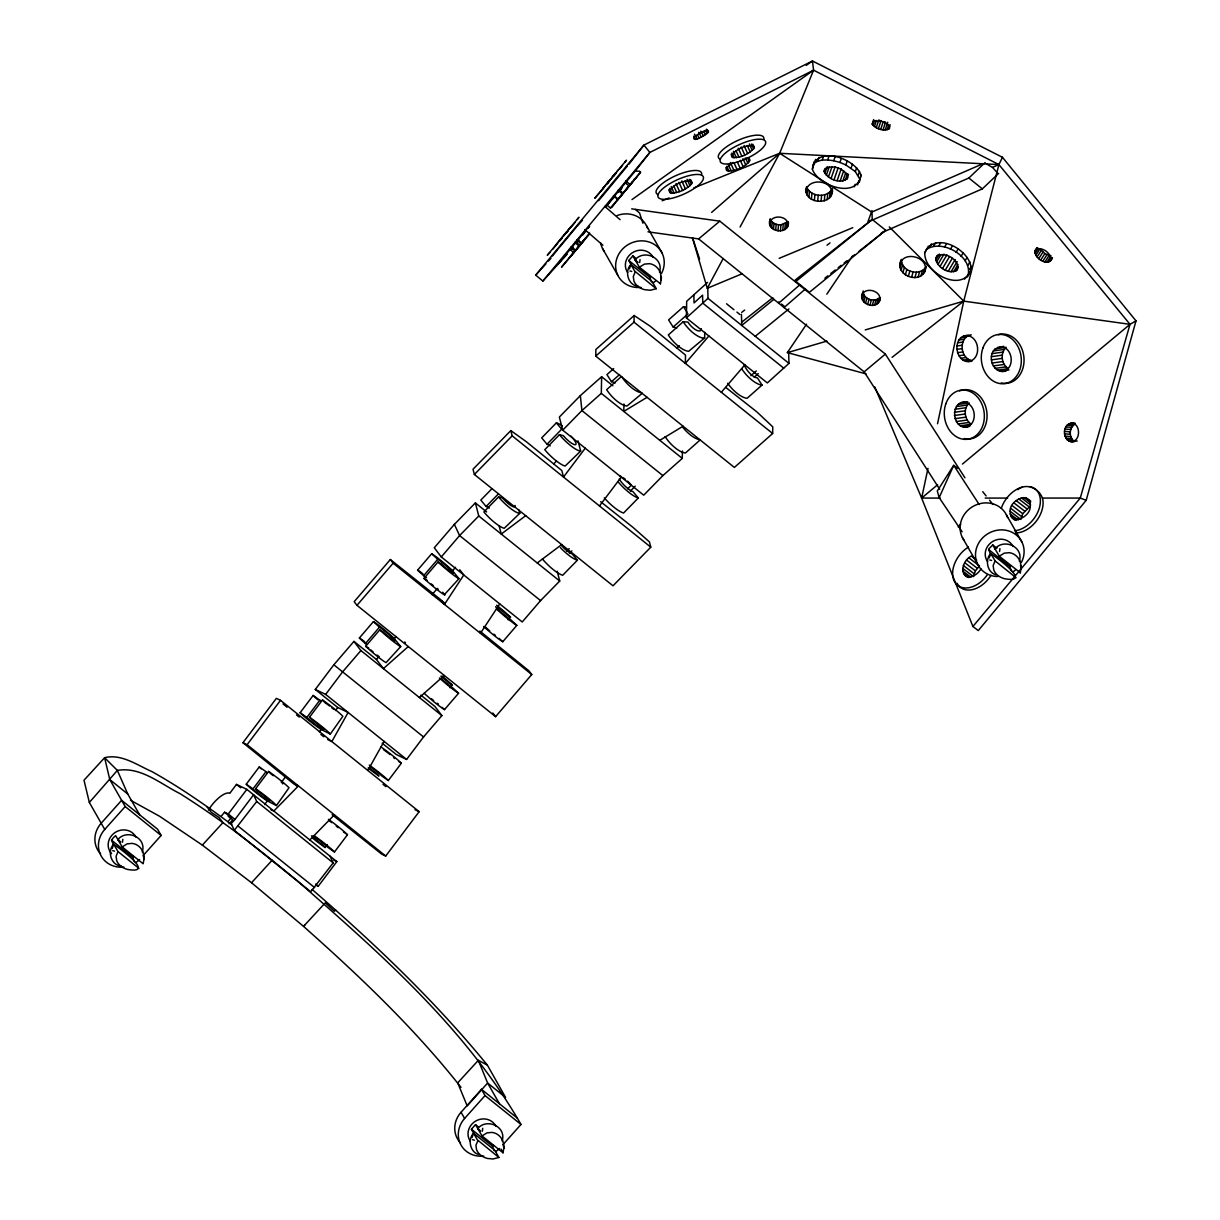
<?xml version="1.0" encoding="UTF-8"?>
<svg xmlns="http://www.w3.org/2000/svg" width="1220" height="1220" viewBox="0 0 1220 1220"><rect width="100%" height="100%" fill="white"/><g stroke="black" fill="none" stroke-linecap="round" stroke-linejoin="round"><path stroke-width="1.5" d="M969.183 426.512C952.027 432.048 948.641 400.084 966.713 401.883M965.767 361.242L971.135 360.495C960.628 357.49 958.676 340.41 968.634 335.515C950.441 334.219 955.046 366.656 972.096 360.967M960.414 425.765L971.318 424.255C964.318 419.817 963.037 408.608 969.183 402.92M997.396 370.148L1008.284 368.654C1001.3 364.216 1000.003 353.007 1006.149 347.319L995.291 348.813C986.248 356.469 993.72 375.18 1006.164 370.91M725.839 387.487L756.812 411.841L772.779 426.847L772.656 433.496L734.379 467.443L595.741 356.103L595.879 349.454L634.156 315.507L650.184 326.197L685.503 355.081L685.35 363.377L708.866 335.973M682.422 451.003L682.285 458.384L662.872 475.602L643.718 495.183L562.74 430.157L581.909 410.576L601.308 393.358L601.628 376.736L612.867 385.779M623.938 404.033L623.801 411.414L647.073 397.324M595.741 356.103L634.019 322.156L634.156 315.507M826.962 341.081L788.654 352.275L788.974 363.377L767.334 382.943L686.372 317.917L686.677 301.294L707.569 282.399M701.393 328.729A10.827 4.285 48.4 0 1 696.437 330.208A10.827 4.285 48.4 0 1 687.882 322.049L683.2 321.76L668.316 334.951A19.81 7.838 48.4 0 0 688.675 351.299L704.641 337.94L704.748 332.374M924.806 252.754C923.692 272.914 961.512 293.075 971.166 270.291C972.279 250.131 934.444 229.97 924.806 252.754L928.405 246.196M935.847 259.936L936.731 256.337C944.631 250.71 960.796 260.256 957.288 270.001C949.648 275.064 938.211 268.019 935.847 259.936L939.308 254.065M967.567 276.833C974.582 257.359 942.267 238.251 926.438 249.52M812.368 169.183C815.478 144.89 855.113 157.959 860.939 175.024C857.812 199.317 818.178 186.248 812.368 169.183L813.252 166.637M813.694 165.371L813.908 162.092M824.171 171.593L824.293 169.961C830.606 163.129 846.894 168.802 847.687 178.059C841.327 184.754 827.556 179.416 824.171 171.593L825.345 168.223M859.383 182.115L860.939 175.024M788.364 221.964C789.965 235.277 765.687 232.685 769.911 219.92M769.774 224.8L770.11 220.21M770.491 226.569L770.216 218.685M771.772 228.155L772.229 222.04L770.933 220.454M773.556 229.467L773.999 223.351L772.229 222.04M775.691 230.397L776.133 224.282L773.999 223.351M778.055 230.9L778.497 224.785L776.133 224.282M780.464 230.931L780.907 224.815L786.915 222.223L786.473 228.338M782.782 230.488L783.225 224.373M784.826 229.604L785.268 223.489M787.601 226.767L787.937 222.192M832.36 188.673C834.861 206.82 801.692 204.502 806.42 187.102M806.222 192.729L806.786 186.569M807.182 195.2L807.747 189.054C812.825 196.908 826.55 197.731 831.72 189.573L831.14 195.734M808.936 197.442L809.5 191.296M811.391 199.302L811.956 193.141M814.365 200.629L814.929 194.483M817.659 201.361L818.223 195.215M821.045 201.437L821.609 195.291M824.293 200.858L824.857 194.697M827.19 199.638L827.755 193.492M829.524 197.899L830.088 191.738M778.817 301.874L778.68 303.216L799.954 284.687M805.352 289.018L784.079 307.547L784.216 306.205L781.517 304.039M122.488 842.242L122.839 839.314M482.342 1131.26L482.708 1128.332M639.692 262.529L640.058 259.601M999.561 551.547L999.927 548.619M1067.241 439.871L1073.066 440.344C1068.857 435.967 1069.421 427.747 1074.591 424.346L1068.781 423.874C1061.354 428.296 1063.87 442.982 1073.57 441.823M566.949 254.4L542.839 281.058L535.702 275.125L643.916 145.104L812.459 61L1002.443 157.288L1136.003 320.845L1086.197 500.322L978.272 630.572L972.919 626.485L921.634 498.08L927.993 468.358M937.524 423.767L963.739 301.142L998.921 164.593L1002.443 157.288M967.612 577.319C958.523 572.515 963.891 559.66 971.303 556.03L976.656 560.117M968.771 557.754L979.492 565.928L975.405 570.853L973.499 576.618L962.778 568.428M1010.129 511.287C1009.245 500.124 1030.519 490.47 1030.244 505.919C1031.129 517.082 1009.855 526.735 1010.129 511.287L1020.85 519.461L1022.756 513.712L1029.375 507.047L1018.654 498.873M1052.418 257.862C1048.468 268.858 1029.344 255.895 1036.817 247.843M1050.755 260.424C1052.082 253.379 1040.812 245.22 1035.17 250.42M142.267 851.972C146.918 837.576 126.85 828.685 117.852 839.558L122.198 846.939L143.167 863.775L144.219 857.538L142.999 852.002A15.143 13.572 -89.4 0 0 132.263 843.386L127.17 843.843L122.198 846.939M659.486 272.258C664.122 257.862 644.068 248.971 635.071 259.86M502.137 1140.99C506.773 1126.594 486.719 1117.703 477.721 1128.576M1019.34 561.276C1023.992 546.88 1003.923 537.989 994.925 548.878M861.747 296.201C863.989 285.388 883.402 291 879.422 301.34C874.313 310.536 857.202 302.606 862.723 292.663M861.808 298.168L863.196 290.909M862.51 300.12L863.958 294.813L863.272 292.876M863.76 301.904L865.209 296.612L863.958 294.813M865.498 303.429L866.962 298.122L865.209 296.612M867.603 304.558L869.067 299.266L866.962 298.122M869.936 305.229L871.385 299.937L876.067 299.769L879.742 297.665L878.293 302.957M872.33 305.412L873.779 300.105M874.618 305.061L876.067 299.769M876.646 304.237L878.11 298.93M879.422 301.34L880.398 297.817M899.948 264.801C902.891 249.597 930.128 257.237 924.76 271.755C917.638 284.931 893.223 273.448 901.458 259.418C900.848 271.648 920.46 277.154 926.285 266.356L924.76 271.755M900.086 267.561L901.595 262.178M901.092 270.276L902.602 264.892M902.876 272.777L904.401 267.378M905.347 274.881L906.856 269.483M908.32 276.437L909.83 271.038M911.584 277.352L913.094 271.953M914.924 277.565L916.449 272.167M918.126 277.047L919.636 271.648M920.947 275.842L922.472 270.459M923.22 274.042L924.729 268.644M1136.003 320.845L1130.01 324.337L1080.264 498.065L972.919 626.485M769.683 222.985C771.772 213.973 788.257 215.681 788.151 225.029M876.25 127.734L878.766 120.002L887.428 123.967L889.654 126.392L889.532 128.527C884.134 131.867 875.899 128.984 872.209 124.181L873.718 119.545M873.047 125.401L874.557 120.749M874.42 126.605L876.433 120.429M878.385 128.679L880.901 120.948M880.703 129.411L883.219 121.68L885.552 122.122L883.036 129.854M885.217 129.991L887.733 122.244M887.108 129.793L888.618 125.157M888.587 129.305L890.097 124.653M806.13 190.183C809.195 177.647 832.269 180.163 831.948 193.294M824.872 173.392L827.221 166.637M826.321 175.238L829.249 166.789M828.426 176.992L831.948 166.85M831.049 178.547L835.166 166.713M834.022 179.797L838.125 167.963M837.118 180.651L841.22 168.802M840.138 181.048L843.66 170.891M842.868 180.956L845.811 172.508M845.14 180.407L847.488 173.636M846.771 179.416L848.54 174.338M812.581 165.905L815.722 159.378M814.396 163.19L817.69 161.208L819.016 157.395M817.69 161.208L822.219 160.095L823.546 156.282M822.219 160.095L827.694 159.942L829.02 156.129M827.694 159.942L833.733 160.735L835.059 156.923M833.733 160.735L839.924 162.443L841.251 158.63M859.612 178.837L855.312 171.562L845.841 164.929L847.168 161.116M851.102 168.04L852.429 164.227M855.312 171.562L856.638 167.75M858.224 175.238L859.551 171.425M854.29 186.812L855.174 184.266M857.568 184.83L858.895 181.017M871.385 212.188L867.862 222.01L968.848 178.028L985.15 162.534M660.386 284.062L661.438 277.825L660.218 272.289A15.143 13.572 -89.4 0 0 649.467 263.673L644.389 264.13L639.402 267.226L660.249 283.589M503.021 1152.793L504.074 1146.556L502.869 1141.02A15.143 13.572 -89.4 0 0 492.117 1132.404L487.039 1132.861L482.053 1135.957L503.021 1152.793L501.054 1149.087M1020.24 573.08L1021.293 566.842L1020.072 561.307A15.143 13.572 -89.4 0 0 1009.337 552.691L1004.243 553.148L999.271 556.244L1020.118 572.607M806.252 65.377L812.459 61L813.572 70.18L779.641 153.293L740.098 226.996M962.107 531.752L939.171 497.608L953.72 465.338L957.929 468.373M692.502 238.037L707.264 288.286L723.033 258.823M611.647 207.308L640.683 172.081L610.488 208.071L606.935 205.036M691.374 184.159L692.03 182.817L691.038 181.017C683.063 180.285 673.791 184.281 669.307 190.991L670.298 192.79C678.015 193.705 686.052 189.588 691.374 184.159L689.208 179.34M753.594 148.809L754.265 147.452L753.289 145.683C745.298 144.982 736.057 148.977 731.558 155.672L732.534 157.456C740.25 158.325 748.272 154.223 753.594 148.809L751.428 144.006M733.159 162.458L726.922 167.445L726.327 169.976L727.242 170.724C735.629 171.456 745.328 167.262 750.056 160.232L749.034 158.371L745.084 158.142M331.84 741.562L348.127 712.48L337.757 707.508L315.279 689.452L333.838 664.808L353.937 641.4L376.431 659.456L383.4 668.621L408.288 646.539M367.83 770.461L384.117 741.379M618.372 169.961L617.198 171.105M929.487 247.202L931.439 243.893M933.727 245.998L935.679 242.673M938.866 245.937L940.818 242.627M944.57 247.065L946.522 243.756M950.426 249.292L952.378 245.983M956.053 252.464L958.005 249.154M961.07 256.368L963.022 253.058M965.127 260.729L967.079 257.42M967.948 265.258L969.9 261.949M969.336 269.65L971.288 266.341M964.532 279.136L969.519 273.524M969.214 273.6L971.166 270.291M935.908 257.969L937.631 255.026M936.533 262.132L940.864 254.797M937.951 264.389L944.005 254.126M939.979 266.585L946.903 254.843M942.48 268.522L949.404 256.795M945.302 270.108L952.225 258.396M948.23 271.221L955.153 259.509M951.081 271.785L957.136 261.537M953.644 271.77L957.974 264.435M955.763 271.16L958.356 266.768M112.255 848.51A14.853 13.71 -29.7 0 1 113.551 845.002L111.569 840.199L113.353 837.713L115.656 835.624L118.02 839.772L118.614 839.314M635.239 271.892L633.287 276.559L633.927 281.088A15.143 11.941 8.8 0 0 644.678 289.704L650.336 290.253L656.207 288.728L634.598 271.008L628.773 260.5L632.86 255.91L635.681 258.167M631.152 264.648L630.755 265.289A14.853 13.71 -29.7 0 0 629.474 268.812M477.889 1140.624L475.937 1145.29L476.578 1149.82A15.143 11.941 8.8 0 0 487.329 1158.436L492.987 1158.985L498.858 1157.46L477.249 1139.739L471.423 1129.217L475.51 1124.642L478.316 1126.899M473.802 1133.38L473.406 1134.02A14.853 13.71 -29.7 0 0 472.125 1137.528M989.344 557.83A14.853 13.71 -29.7 0 1 990.625 554.307L988.642 549.518L989.237 548.527L992.729 544.928L995.535 547.185M113.689 844.24L118.02 851.606L116.083 856.272L116.724 860.802A15.143 11.941 8.8 0 0 127.459 869.418C155.611 874.42 120.826 849.257 113.689 844.24C106.872 851.087 111.066 865.559 121.237 865.986M990.762 553.544L995.108 560.91L993.156 565.577L993.797 570.106A15.143 11.941 8.8 0 0 1004.548 578.722C1032.684 583.724 997.899 558.562 990.762 553.544C984.616 559.721 987.346 572.744 996.038 574.803M1034.85 251.793L1037.335 247.919M1035.094 253.409L1038.388 248.255M1035.871 255.163L1039.989 248.727L1044.854 253.623L1051.015 255.803L1046.897 262.239M1037.122 256.932L1041.255 250.496M1038.784 258.61L1042.902 252.174M1040.721 260.058L1044.854 253.623M1042.825 261.202L1046.943 254.766M1044.93 261.949L1049.047 255.498M1048.605 262.087L1051.076 258.213M1049.917 261.461L1052.387 257.603M480.436 633.317L499.742 603.9M866.032 373.884L787.357 352.611L806.557 324.169M826.824 294.157L852.414 256.231M980.971 568.825C978.089 574.101 970.708 579.5 964.944 575.276M270.87 809.622L273.829 811.041L298.412 785.924L293.242 783.453L242.948 742.721L276.376 698.358L280.524 700.341L419.146 811.681L385.718 856.043L381.57 854.061L332.13 814.686M242.948 742.721L247.096 744.703L280.524 700.341M315.751 885.079L318.237 886.269L336.812 861.625L246.852 789.37L236.482 784.414L229.802 793.274A19.81 7.183 -51.2 0 0 208.437 810.065M246.257 784.186L252.998 788.898A10.827 0.854 37 0 0 264.13 797.849A10.827 0.854 37 0 0 269.254 800.305A10.827 0.854 37 0 0 258.121 791.353L255.636 788.669L268.629 771.421A19.81 1.571 37 0 1 288.988 787.769L276.421 805.566L266.616 800.534A19.81 1.571 37 0 1 246.257 784.186L259.25 766.938L265.99 771.65A10.827 0.854 37 0 0 267.043 772.687M300.12 712.724L306.845 717.436A10.827 0.854 37 0 0 317.978 726.388A10.827 0.854 37 0 0 323.117 728.843A10.827 0.854 37 0 0 311.985 719.891L309.499 717.207L322.492 699.96A19.81 1.571 37 0 1 342.85 716.308L330.284 734.104L320.479 729.072A19.81 1.571 37 0 1 300.12 712.724L313.113 695.476L319.853 700.188A10.827 0.854 37 0 0 320.906 701.225M221.247 816.195L224.541 812.23L228.277 814.014L246.852 789.37M252.998 788.898L265.99 771.65M306.845 717.436L319.853 700.188M315.279 689.452L325.633 694.409L342.576 671.915L360.906 650.565L353.937 641.4M235.018 819.428L253.592 794.784L256.719 801.494L333.182 862.906L310.764 891.744L234.301 830.332L231.175 823.622L235.018 819.428L228.277 814.014M234.301 830.332L256.719 801.494M264.618 804.56L268.049 800.015M281.759 781.822L285.19 777.277M319.472 731.771L321.76 728.736M335.469 710.543L337.757 707.508M585.234 448.213L563.503 477.05L561.81 470.524L526.384 441.762L510.814 430.599L473.024 469.227L474.382 474.473L613.004 585.798L650.794 547.17L649.452 541.939L633.012 527.391L600.697 501.755M312.976 838.399A19.81 1.571 37 0 0 325.084 847.503L327.25 844.621M312.93 835.913A10.827 0.854 37 0 1 327.738 847.26L334.463 851.987L347.471 834.739A19.81 1.571 37 0 0 328.424 819.321M370.453 766.861A10.827 0.854 37 0 1 381.585 775.798L388.326 780.525L401.334 763.278A19.81 1.571 37 0 0 380.975 746.93M382.18 743.193L396.241 754.478L406.595 759.435L423.553 736.956L441.884 715.591L434.899 706.426L420.839 695.141M599.477 505.964L621.224 477.111M577.304 219.524L578.936 217.251L547.277 255.285L549.884 252.464M624.792 162.474L626.424 160.201L594.765 198.235L599.188 193.324M598.624 200.69L627.385 165.981M617.762 199.47L616.939 200.614L632.768 181.597L617.762 199.47L613.477 195.901M639.844 173.331L639.631 171.212L635.193 171.105L605.73 206.607M587.964 228.414L589.611 226.142L587.003 228.948M628.864 164.319L643.916 145.104L649.879 152.424L635.193 171.105M619.76 190.762L622.078 187.819M552.477 255.971L557.921 249.2M571.875 226.295L574.986 222.436M616.542 172.294L607.438 183.625M619.348 169.244L622.474 165.386M581.757 243.161L585.295 238.647L569.466 257.664L581.757 243.161L577.472 239.608M589.26 234.331L561.551 267.165L589.596 233.096M582.519 235.17L585.646 231.327M558.851 248.072L576.038 227.499M123.891 867.039A24.751 22.829 -29.7 0 1 100.757 855.281A24.751 22.829 -29.7 0 1 104.737 829.447L89.35 802.47L117.349 770.415C140.696 766.358 160.522 783.88 180.057 793.656C221.628 819.764 260.317 850.111 298.015 881.465C380.625 953.796 465.659 1028.246 521.001 1124.459L502.975 1144.65M708.393 132.309C709.765 126.666 696.3 134.901 693.89 137.448C692.533 143.075 705.983 134.856 708.393 132.309L706.578 129.167M610.107 179.477L602.68 188.719L603.991 187.316M563.594 235.994L571.021 226.752L568.367 229.726M566.126 233.279L568.154 230.824M613.599 176.229L615.627 173.774M575.764 243.39L578.798 239.715M542.839 281.058L649.879 152.424L813.572 70.18L998.921 164.593L1130.01 324.337L962.443 464.058M227.987 821.624L231.297 817.644L224.541 812.23M559.965 240.675L562.024 238.205M618.098 192.501L621.193 188.795M570.609 249.551L572.683 247.081M612.165 177.007L615.841 172.676M566.644 231.739L555.588 245.373M607.057 183.732L609.024 181.414M559.583 240.782L561.535 238.464M611.891 199.821L614.178 197.137M563.274 258.213L566.705 254.187M600.087 192.287L603.519 188.261M552.614 249.337L556.045 245.311M459.772 569.755L463.768 575.001L444.461 604.418L440.969 599.843L390.339 559.522L354.181 601.658L356.972 605.333L495.594 716.659L531.767 674.523L528.962 670.863L479.856 631.075M356.972 605.333L393.13 563.198L390.339 559.522M486.627 511.942L475.373 502.899L454.374 524.371L434.289 547.765L441.274 556.93L522.236 621.971L540.567 600.606L559.736 581.025L557.189 571.204M366.64 644.389A10.827 0.9 40.6 0 0 365.39 643.596L359.351 638.014L373.411 621.62A19.81 1.662 40.6 0 1 393.77 637.968L400.724 646.554L386.023 662.658A19.81 1.662 40.6 0 1 365.664 646.31L379.725 629.916L382.912 631.746A10.827 0.9 40.6 0 0 394.045 640.683A10.827 0.9 40.6 0 0 390.583 636.154A10.827 0.9 40.6 0 0 379.45 627.202L373.411 621.62M426.542 577.716A10.827 0.9 40.6 0 0 423.645 575.718L417.606 570.136L431.666 553.743A19.81 1.662 40.6 0 1 452.025 570.091L458.979 578.676L444.278 594.765A19.81 1.662 40.6 0 1 423.92 578.417L437.995 562.039L441.167 563.869A10.827 0.9 40.6 0 0 452.3 572.805A10.827 0.9 40.6 0 0 448.853 568.276A10.827 0.9 40.6 0 0 437.721 559.324L431.666 553.743M365.39 643.596L379.45 627.202M423.645 575.718L437.721 559.324M441.274 556.93L459.604 535.58L478.758 515.999L475.373 502.899M376.431 659.456L378.901 656.589M393.74 639.295L396.21 636.413M432.063 594.643L437.004 588.879M451.842 571.601L455.548 567.269M449.905 687.668L452.254 684.938A19.81 1.662 40.6 0 0 442.021 676.078M508.161 619.79L510.509 617.061A19.81 1.662 40.6 0 0 496.586 605.242M424.148 693.265A19.81 1.662 40.6 0 0 444.507 709.613L458.567 693.234L452.513 687.653A10.827 0.9 40.6 0 1 441.381 678.716M483.593 626.47A19.81 1.662 40.6 0 0 502.762 641.735L516.822 625.357L510.783 619.775A10.827 0.9 40.6 0 1 502.731 613.568A10.827 0.9 40.6 0 1 495.61 606.706M721.325 392.276L744.841 364.871M556.503 244.366L557.86 242.795M577.182 226.157L582.504 220.21M610.747 201.163L605.44 207.125M586.103 230L557.952 264.176L560.559 261.354M104.737 829.447L125.172 806.557L109.785 779.58L104.615 757.712C121.436 753.487 137.22 765.199 151.951 771.604C179.813 787.22 206.134 805.429 231.632 824.598M143.106 855.632L161.131 835.441L157.578 829.203L121.619 800.32L101.184 823.226A24.751 22.829 -29.7 0 0 100.635 853.924M460.489 1142.942A24.751 22.829 -29.7 0 1 461.053 1112.244L481.473 1089.338L517.448 1118.221M483.761 1156.057A24.751 22.829 -29.7 0 1 460.611 1144.299A24.751 22.829 -29.7 0 1 464.606 1118.465L485.026 1095.575L481.473 1089.338M570.746 250.191L573.293 247.385M535.702 275.125L545.889 263.886M548.436 261.08L550.982 258.259M130.418 800.198L159.439 816.18L202.352 845.124L222.97 822.6L218.944 817.43L211.426 812.474L206.881 806.634M202.352 845.124L251.533 882.731L272.151 860.222M478.332 1060.332L457.713 1082.857L467.199 1105.93L487.619 1083.04L478.332 1060.332L487.375 1065.121L505.614 1097.481L487.619 1083.04L499.468 1103.78M958.234 526.918L960.704 524.295M474.382 474.473L512.171 435.845L510.814 430.599M601.628 376.736L580.354 395.6L559.355 417.057L562.74 430.157M491.828 488.824L480.802 500.093L486.109 506.483A10.827 2.638 44.4 0 1 489.327 508.13M562.283 425.841A19.81 4.819 44.4 0 0 556.396 422.837L541.695 437.858L547.002 444.248A10.827 2.638 44.4 0 1 550.22 445.895M486.109 506.483L498.355 493.963M547.002 444.248L561.688 429.226A10.827 2.638 44.4 0 1 563.137 429.806M515.084 505.492A10.827 2.638 44.4 0 1 511.317 505.812A10.827 2.638 44.4 0 1 502.487 497.928L498.568 496.921L483.867 511.942A19.81 4.819 44.4 0 0 504.226 528.29L519.781 513.315L518.896 509.899M571.006 436.12A10.827 2.638 44.4 0 1 575.062 444.736A10.827 2.638 44.4 0 1 563.365 435.708L559.446 434.686L544.76 449.707A19.81 4.819 44.4 0 0 565.119 466.055L580.674 451.08L578.021 440.847M553.865 463.737L556.518 461.023M566.736 551.12L569.191 548.619M627.629 488.884L631.304 485.133A10.827 2.638 44.4 0 0 627.476 481.107M569.435 553.392L571.89 550.891M630.328 491.157L635.223 486.155M560.956 544.898A10.827 2.638 44.4 0 0 572.088 553.834L577.395 560.224L562.694 575.245A19.81 4.819 44.4 0 1 542.351 558.897M619.287 478.972A10.827 2.638 44.4 0 0 632.982 491.614L638.289 497.989L623.588 513.01A19.81 4.819 44.4 0 1 604.281 497.897M309.819 839.939L334.402 814.823M610.488 208.071L613.492 205.158M881.359 232.837L982.344 188.871L998.646 173.377M707.752 287.295L707.996 298.351L686.372 317.917M613.691 368.608L606.935 374.616L611.479 381.723A10.827 4.285 48.4 0 1 615.033 383.049M686.494 307.425A19.81 7.838 48.4 0 0 683.474 306.708L668.591 319.914L673.15 327.036A10.827 4.285 48.4 0 1 676.703 328.363M611.479 381.723L619.592 374.525M673.15 327.036L688.034 313.83M676.566 348.279L679.403 345.763M641.613 393.831L627.004 406.001A19.81 7.838 48.4 0 1 606.645 389.653L621.529 376.446A19.81 7.838 48.4 0 0 641.888 392.794M750.879 375.729L756.293 370.926M754.189 377.224L758.26 373.625M744.368 364.78A10.827 4.285 48.4 0 0 757.483 377.956L762.027 385.062L747.143 398.269A19.81 7.838 48.4 0 1 727.699 383.293M419.39 697.535L444.278 675.453M304.664 925.355L303.521 926.376L251.533 882.731M335.683 910.089L334.387 911.233L325.282 902.846L303.521 926.376C359.671 976.229 414.464 1028.246 461.007 1087.355M711.641 212.387L779.641 153.293L998.921 164.593L992.5 167.399L986.462 163.953M647.988 231.831L698.618 238.906L719.815 221.155L885.354 354.105L964.974 477.843M698.618 238.906L864.156 371.856L885.354 354.105M874.816 387.014L921.634 498.08L937.661 484.721M773.953 299.281L741.745 325.45L741.44 314.333M755.241 336.278L788.913 308.935M795.059 280.173L872.209 219.463L885.705 230.29L809.409 292.281L795.913 281.439L872.209 219.463L871.964 210.557M1070.657 441.594C1082.338 442.189 1080.401 419.131 1068.781 423.874M741.684 312.411L744.673 310.063M827.023 245.235L830.027 242.887M741.653 322.202L772.809 297.68M824.872 278.16L827.846 275.827M830.805 273.493L835.258 269.986M838.231 267.653L841.19 265.319M844.164 262.986L847.122 260.653M851.575 257.145L854.549 254.812M859.002 251.305L885.705 230.29M892.094 357.323L963.739 301.142L1130.01 324.337M635.833 259.601L635.239 260.073L638.045 262.33M628.773 260.5L649.848 277.413L650.779 276.696M651.617 282.034L649.848 277.413M111.569 840.199L132.644 857.126L133.575 856.409M134.398 861.747L132.644 857.126M995.093 549.091L995.703 548.619A14.853 13.71 -29.7 0 1 997.365 547.628M988.642 549.518L1009.718 566.431L1010.648 565.714M1011.471 571.051L1009.718 566.431M478.484 1128.332L477.874 1128.79L480.695 1131.047M471.423 1129.217L492.499 1146.144L493.429 1145.428M494.268 1150.765L492.499 1146.144M634.049 179.34L636.749 177.281M525.698 515.679L501.252 534.055L499.132 525.881M537.242 562.954L561.688 544.593M631.975 199.577L813.572 70.18M995.291 348.813L1003.709 346.282M659.791 440.328L683.047 426.222M1017.815 489.662C1026.828 482.144 1040.63 489.144 1042.871 499.895A24.766 17.019 -52.7 0 1 1015.528 532.896M982.847 163.77L871.797 212.082L779.641 153.293L693.722 188.017M707.264 288.286L742.339 273.676M779.153 258.35L852.78 227.683M662.155 200.781L669.17 197.945M865.254 329.903L963.739 301.142L889.273 226.905M787.357 352.611L788.654 352.275M963.297 336.262L971.303 334.86M968.512 361.471C982.283 359.351 979.66 335.302 965.95 335.607M1002.52 371.414C1015.635 369.401 1013.149 346.48 1000.095 346.77M965.554 427.015C978.699 425.017 976.153 402.082 963.083 402.387M704.641 337.94L703.559 338.108A19.81 7.838 48.4 0 1 683.2 321.76M960.903 337.757L966.255 337.01M958.951 339.983L964.288 339.236M957.547 342.789L962.9 342.042M956.815 345.992L962.168 345.245M956.8 349.362L962.153 348.615M957.486 352.687L962.839 351.94M958.828 355.721L964.196 354.974M960.75 358.268L966.118 357.521M963.114 360.144L968.497 359.397M960.552 403.012L967.826 402.005M958.279 404.43L967.353 403.179M956.419 406.565L967.307 405.04M955.092 409.234L965.981 407.724M954.391 412.284L965.294 410.774M954.375 415.501L965.264 413.992M955.031 418.658L965.935 417.149M956.327 421.556L967.216 420.031M958.157 423.98L969.061 422.455M962.931 426.802L970.205 425.795M997.563 347.395L1002.993 346.648M993.415 350.933L1004.289 349.438M992.089 353.617L1002.962 352.123M991.387 356.667L1002.26 355.173M991.372 359.885L1002.245 358.375M992.028 363.041L1002.901 361.547M993.309 365.939L1004.197 364.429M995.139 368.364L1006.027 366.854M999.912 371.2L1009.001 369.935M921.634 498.08L940.33 498.08M985.211 498.08L1007.644 498.08M1042.307 498.065L1080.264 498.065L1086.197 500.322M778.497 224.785L780.907 224.815M580.674 451.08L579.805 451.034A19.81 4.819 44.4 0 1 559.446 434.686M519.781 513.315L518.927 513.269A19.81 4.819 44.4 0 1 498.568 496.921M1072.426 423.111L1075.323 423.355M1070.565 423.188L1074.927 423.538M1067.18 425.139L1072.99 425.612M1065.868 426.908L1071.694 427.381M1064.953 429.028L1070.764 429.516M1064.48 431.392L1070.306 431.865M1064.496 433.817L1070.306 434.289M1064.984 436.135L1070.809 436.623M1065.929 438.209L1071.739 438.682M1074.302 440.832L1077.214 441.076M1068.857 441.03L1074.683 441.503M631.686 208.849L719.815 221.155M881.16 121.161L873.276 121.268L872.209 124.181M638.441 286.273C628.285 285.846 624.091 271.374 630.892 264.526L652.38 281.789L656.207 288.728M1030.244 486.871L1032.272 487.314A24.766 17.034 -52.7 0 1 1038.312 510.951A24.766 17.034 -52.7 0 1 1014.506 530.791M629.916 270.962L631.746 271.45M989.786 559.98L991.601 560.468M112.698 850.676L114.527 851.163M472.567 1139.694L474.397 1140.181M869.067 299.266L871.385 299.937M478.835 1154.516C470.142 1152.458 467.397 1139.434 473.543 1133.258L495.03 1150.506L498.858 1157.46M839.924 162.443L845.841 164.929M458.979 578.676L458.339 578.387A19.81 1.662 40.6 0 1 437.995 562.039M400.724 646.554L400.084 646.264A19.81 1.662 40.6 0 1 379.725 629.916M327.692 739.579L330.452 740.906M414.998 809.699L419.146 811.681M333.853 860.207L336.812 861.625M231.297 817.644L228.186 816.149L232.685 819.764A10.522 3.812 -51.2 0 1 229.055 823.729M510.509 617.061L507.322 615.231A10.827 0.9 40.6 0 0 497.44 607.087M423.92 578.417L427.107 580.247M452.254 684.938L449.067 683.108A10.827 0.9 40.6 0 0 440.832 676.185M365.664 646.31L368.852 648.125M398.635 761.387L401.334 763.278M343.43 831.903L347.471 834.739M1026.172 497.912L1030.763 501.115M1023.854 497.486L1030.564 502.594M1021.293 497.806L1030.671 504.973M1016.123 500.596L1026.843 508.77M1013.866 502.869L1024.586 511.043M1012.036 505.522L1022.756 513.712M1010.77 508.404L1021.491 516.578M1010.19 513.986L1018.227 520.116M1010.922 516.319L1016.29 520.406M1012.295 518.134L1014.979 520.178M966.514 560.026L977.22 568.2M964.684 562.679L975.405 570.853M963.404 565.546L974.124 573.72M962.839 571.143L970.876 577.274M963.571 573.476L968.924 577.563M296.506 714.92L299.251 717.086M968.848 178.028L982.344 188.871M726.556 303.765L733.967 309.727M736.926 312.106L739.899 314.486M707.996 298.351L788.974 363.377M783.743 368.15L702.781 303.124L702.567 295.148L694.058 302.926L693.845 294.95M995.108 560.91L1016.077 577.746M634.019 322.156L772.656 433.496M601.308 393.358L682.285 458.384M662.872 475.602L581.909 410.576L580.354 395.6M512.171 435.845L650.794 547.17M478.758 515.999L559.736 581.025M540.567 600.606L459.604 535.58L454.374 524.371M441.671 600.743L444.537 603.061M393.13 563.198L531.767 674.523M360.906 650.565L441.884 715.591M423.553 736.956L333.838 664.808M325.633 694.409L406.595 759.435M320.86 734.425L323.773 736.758M382.988 784.323L385.901 786.656M247.096 744.703L385.718 856.043M294.264 783.941L297.146 786.244M236.482 784.414L240.752 787.83M315.538 884.103L318.237 886.269M238.144 826.123L314.608 887.55M109.785 779.58L127.764 794.022L139.599 814.762M125.172 806.557L161.131 835.441M485.026 1095.575L521.001 1124.459M117.852 839.558L120.826 842.029M118.02 851.606L139.004 868.442M625.829 181.002L630.115 184.571M624.96 182.558L629.245 186.111M618.997 189.74L623.283 193.309M618.067 190.244L622.337 193.812M613.965 195.642L618.25 199.195M576.633 240.065L580.918 243.634M575.611 241.865L579.896 245.433M574.681 242.383L578.951 245.952M571.524 246.791L575.794 250.359M570.579 247.294L574.864 250.862M569.557 249.109L573.842 252.677M283.04 703.909L287.035 707.234M312.106 889.456C374.662 943.624 434.961 1000.934 487.375 1065.121M635.452 209.474L639.585 213.042L642.925 223.229M604.784 206.393L620.096 219.676M584.761 229.543L602.878 245.235M499.132 638.395L502.762 641.735M442.082 707.386L444.507 709.613M322.492 699.96L324.977 702.644A10.827 0.854 37 0 1 329.446 705.922M268.629 771.421L271.13 774.105A10.827 0.854 37 0 1 273.326 775.691M325.084 847.503L322.598 844.804A10.827 0.854 37 0 1 311.466 835.868M992.5 167.399L996.923 172.355M556.396 422.837L561.688 429.226M982.74 491.69L986.141 495.945M989.557 500.2L992.958 504.47M330.284 734.104L329.858 733.555A19.81 1.571 37 0 0 309.499 717.207M276.421 805.566L275.994 805.017A19.81 1.571 37 0 0 255.636 788.669M442.738 592.203L444.919 595.07M492.804 712.999L495.594 716.659M404.811 641.979L405.497 642.879M999.271 556.244L992.729 544.928M639.402 267.226L632.86 255.91M482.053 1135.957L475.51 1124.642M979.202 504.546L953.72 465.338L937.28 490.989L939.171 497.608M864.156 371.856L939.69 489.25M683.474 306.708L687.119 312.396M705.312 130.281L707.127 133.422M703.635 131.501L705.45 134.627M700.753 131.15L703.482 135.862M698.633 132.309L701.347 137.021M697.398 134.901L699.212 138.028M694.485 134.124L697.199 138.836M693.646 136.228L695.461 139.354M1006.393 514.825L1021.78 541.802M962.428 537.608L977.815 564.586M646.539 225.807L661.926 252.784M602.573 248.59L617.961 275.567M461.053 1112.244L464.606 1118.465M330.071 856.196L333.182 862.906M752.816 144.25L754.265 147.452M749.324 143.945L752.206 150.334M747.296 145.561L750.178 151.966M744.047 145.546L747.646 153.552M747.936 158.493L749.354 161.65M741.211 147.01L744.795 155.001M745.771 158.539L747.89 163.267M738.222 148.23L741.821 156.236M742.934 158.661L745.755 164.959M736.041 150.731L738.923 157.136M740.281 160.338L743.117 166.637M733.418 151.25L736.3 157.654M737.292 161.863L740.128 168.162M731.954 152.957L734.12 157.761M731.1 154.238L732.534 157.456M734.165 163.144L737.002 169.443M730.414 162.504L733.952 170.388M728.355 164.624L731.192 170.937M726.769 166.316L728.904 171.059M725.824 167.567L727.242 170.724M690.596 179.599L692.03 182.817M687.089 179.279L689.971 185.699M685.061 180.895L687.943 187.331M681.812 180.895L685.426 188.917M678.976 182.344L682.575 190.366M675.987 183.564L679.601 191.586M673.806 186.065L676.688 192.485M671.183 186.584L674.065 193.004M669.719 188.292L671.884 193.111M668.85 189.573L670.298 192.79M127.764 794.022L117.349 770.415L104.615 757.712L83.997 780.236L89.35 802.47M692.579 237.748L699.563 259.021M1020.515 565.15L1021.048 568.81M660.645 276.132L661.179 279.792M503.296 1144.863L503.829 1148.523M143.426 855.845L143.975 859.505M139.599 859.49A24.751 22.829 -29.7 0 1 135.862 862.57M499.468 1148.508A24.751 22.829 -29.7 0 1 495.732 1151.588M997.792 576.526A24.766 22.845 -29.7 0 1 976.046 549.839A24.766 22.845 -29.7 0 1 1008.01 530.746A24.766 22.845 -29.7 0 1 1021.414 562.405M1015.497 569.908A24.766 22.845 -29.7 0 1 1012.951 571.89M963.968 540.17A24.766 22.845 -29.7 0 1 974.033 505.858A24.766 22.845 -29.7 0 1 1007.552 517.585M682.956 427.503A19.81 7.838 48.4 0 0 700.371 439.764L685.472 452.971A19.81 7.838 48.4 0 1 665.129 436.623M762.027 385.062A19.81 7.838 48.4 0 1 741.668 368.714M458.567 693.234A19.81 1.662 40.6 0 1 439.398 677.969M438.453 704.032A10.827 0.9 40.6 0 1 437.217 703.238M433.603 700.509A10.827 0.9 40.6 0 1 431.483 698.755M359.351 638.014A19.81 1.662 40.6 0 1 364.643 641.674M417.606 570.136A19.81 1.662 40.6 0 1 422.898 573.796M438.239 589.184A10.827 0.9 40.6 0 1 437.004 588.391M433.39 585.661A10.827 0.9 40.6 0 1 431.27 583.907M378.734 656.268A10.827 0.9 40.6 0 1 377.087 655.064M373.015 651.8A10.827 0.9 40.6 0 1 370.865 649.955M516.822 625.357A19.81 1.662 40.6 0 1 496.464 609.009M495.472 635.361A10.827 0.9 40.6 0 1 493.825 634.156M489.738 630.877A10.827 0.9 40.6 0 1 485.591 627.217M577.395 560.224A19.81 4.819 44.4 0 1 560.361 547.612M620.172 476.181A10.827 2.638 44.4 0 1 621.62 476.776M623.389 477.828A10.827 2.638 44.4 0 1 625.387 479.323M638.289 497.989A19.81 4.819 44.4 0 1 617.93 481.641M368.104 767.944A19.81 1.571 37 0 0 378.947 776.042L376.462 773.343A10.827 0.854 37 0 1 369.828 768.371M369.279 765.108A19.81 1.571 37 0 1 388.326 780.525M314.119 835.639A19.81 1.571 37 0 1 334.463 851.987M261.187 768.829A19.81 1.571 37 0 1 259.25 766.938M317.856 699.838A19.81 1.571 37 0 1 313.113 695.476M331.611 707.63A10.827 0.854 37 0 1 333.517 709.201M281.195 782.02A10.827 0.854 37 0 1 282.674 783.911M641.11 287.356A24.766 22.845 -29.7 0 1 615.825 262.849A24.766 22.845 -29.7 0 1 647.149 241.468A24.766 22.845 -29.7 0 1 661.545 273.402M655.643 280.905A24.766 22.845 -29.7 0 1 653.096 282.872M617.137 215.528A24.766 22.845 -29.7 0 1 647.698 228.567M604.113 251.152A24.766 22.845 -29.7 0 1 600.636 242.933M959.56 390.949A24.766 19.932 82.3 0 1 986.919 412.757A24.766 19.932 82.3 0 1 964.257 438.529M991.006 575.337A24.766 17.019 -52.7 0 1 957.014 583.251M998.173 334.737A24.766 19.932 82.3 0 1 1023.992 358.207A24.766 19.932 82.3 0 1 1001.239 382.912M720.364 159.332A24.766 7.838 -24.2 0 1 737.322 140.666A24.766 7.838 -24.2 0 1 763.812 139.339M658.114 194.651A24.766 7.838 -24.2 0 1 675.087 175.985A24.766 7.838 -24.2 0 1 701.576 174.658M383.461 749.614A10.827 0.854 37 0 1 390.095 754.585M393.541 757.513A10.827 0.854 37 0 1 394.594 758.55M329.598 821.075A10.827 0.854 37 0 1 331.81 822.661M336.232 826.062A10.827 0.854 37 0 1 338.138 827.633M987.422 574.635A24.766 17.034 -52.7 0 1 955.199 582.687A24.766 17.034 -52.7 0 1 968.482 547.048M1001.345 508.191A24.766 17.034 -52.7 0 1 1022.406 487.024M470.325 1141.279A14.853 13.71 -29.7 0 1 475.51 1121.165A14.853 13.71 -29.7 0 1 495.778 1126.075M111.6 853.649A14.853 13.71 -29.7 0 1 113.307 833.855L114.832 832.665A14.853 13.71 -29.7 0 1 135.908 837.057M987.529 561.566A14.853 13.71 -29.7 0 1 992.729 541.451A14.853 13.71 -29.7 0 1 1012.996 546.362M627.675 272.548A14.853 13.71 -29.7 0 1 630.511 254.141L632.051 252.952A14.853 13.71 -29.7 0 1 653.127 257.344M945.851 403.759A24.766 19.947 82.1 0 0 966.789 439.337A24.766 19.947 82.1 0 0 980.316 401.029A24.766 19.947 82.1 0 0 945.851 403.759M667.462 199.104A24.766 7.899 -24.2 0 0 703.391 178.73A24.766 7.899 -24.2 0 0 671.168 182.863A24.766 7.899 -24.2 0 0 667.462 199.104M729.682 163.754A24.766 7.838 -24.2 0 0 765.611 143.35A24.766 7.838 -24.2 0 0 733.433 147.589A24.766 7.838 -24.2 0 0 729.682 163.754M982.878 348.127A24.766 19.932 82.3 0 0 1003.74 383.72A24.766 19.932 82.3 0 0 1017.297 345.397A24.766 19.932 82.3 0 0 982.878 348.127"/></g></svg>
